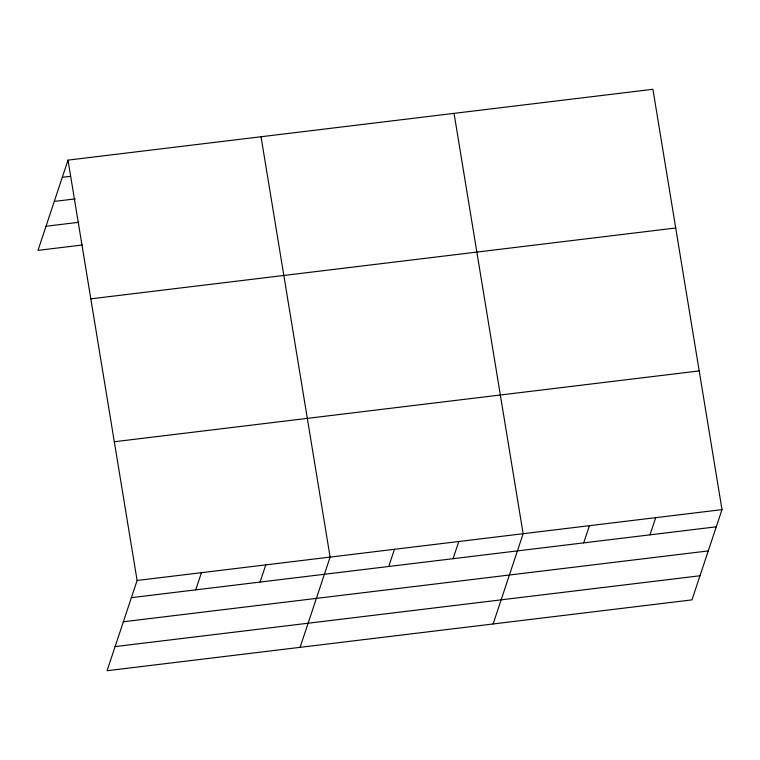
<?xml version="1.0" encoding="UTF-8"?>
<svg xmlns="http://www.w3.org/2000/svg" width="760" height="760" viewBox="0 0 760 760"><rect width="100%" height="100%" fill="white"/><g stroke="black" fill="none" stroke-linecap="round" stroke-linejoin="round"><path stroke-width="1.14" d="M68.02 160.123L137.104 580.469L107.084 670.709L691.98 599.878L722 509.627L652.916 89.29L68.02 160.123L38 250.373L82.451 244.986M195.728 589.855L201.438 572.669M260.062 582.065L265.781 564.88M300.095 647.339L330.115 557.089L261.041 136.752M388.74 566.485L394.459 549.299M453.083 558.686L458.793 541.51M493.117 623.96L523.136 533.71L454.052 113.373M583.708 542.868L589.428 525.683M650 534.841L655.709 517.655M62.301 177.308L70.49 176.32M54.283 201.419L75.344 198.873M46.018 226.261L78.774 222.291M90.82 298.841L675.716 228M114.304 441.75L699.2 370.918M137.104 580.469L722 509.627M131.385 597.654L716.281 526.813M123.367 621.765L708.263 550.924M115.102 646.598L699.998 575.767"/></g></svg>
